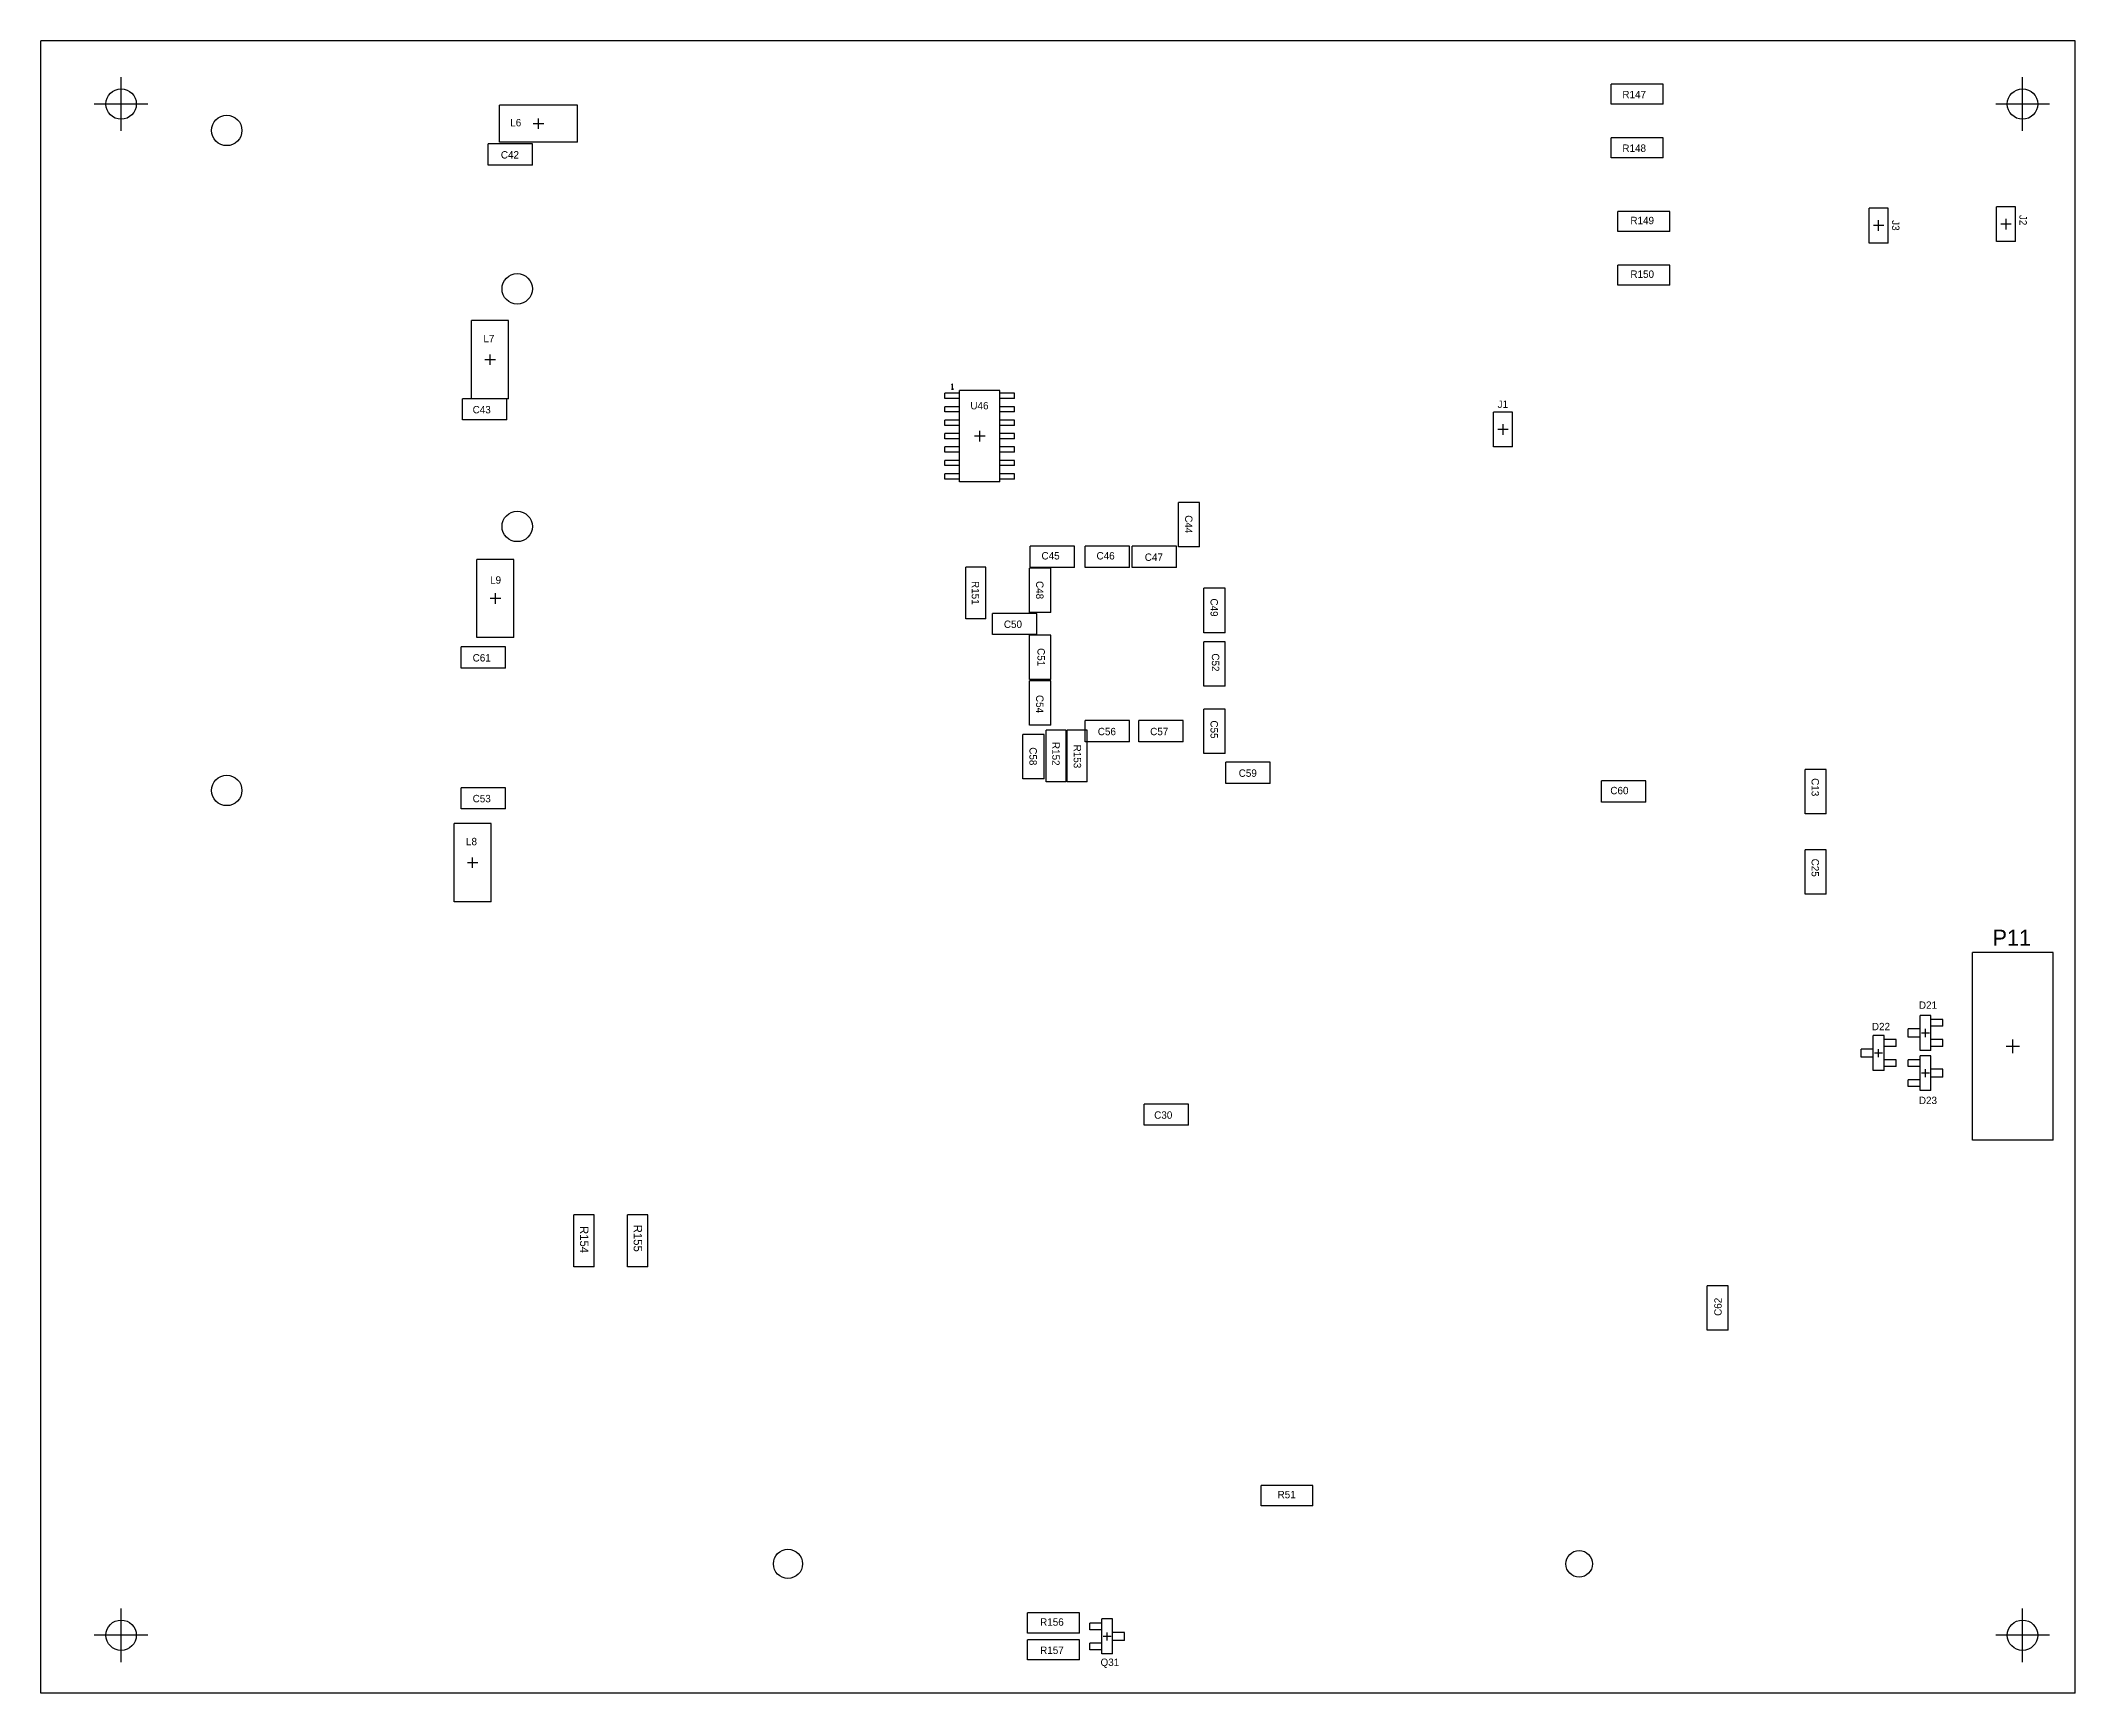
# Model space of a CAD drawing. Header units: millimetres. Extents: x 52 to 454, y 27 to 183.
# Drawn here: x 261.5 to 454.1, y 27 to 183.5 of the extents above; entities that cross this region are included whole.
import ezdxf

# ---------------------------------------------------------------- set-up
doc = ezdxf.new("R2010")
doc.units = ezdxf.units.MM
doc.layers.add('Mechanical15', color=255, linetype='Continuous')

msp = doc.modelspace()

# ---------------------------------------------------------------- linework, layer by layer
at = {"layer": 'Mechanical15'}
for p, q in [((454.07, 183.5), (261.46, 183.5)), ((261.46, 27), (261.46, 183.5)), ((454.07, 27), (454.07, 183.5)), ((269.07, 174.96), (269.07, 180.04)), ((410.14, 177.48), (410.14, 179.39)), ((415.04, 179.39), (410.14, 179.39)), ((415.04, 177.48), (415.04, 179.39)), ((449.07, 174.96), (449.07, 180.04)), ((271.61, 177.5), (266.53, 177.5)), ((312.28, 177.39), (304.88, 177.39)), ((304.88, 173.89), (304.88, 177.39)), ((312.28, 173.89), (312.28, 177.39)), ((415.04, 177.48), (410.14, 177.48)), ((451.61, 177.5), (446.53, 177.5)), ((309.08, 175.64), (308.08, 175.64)), ((308.58, 175.14), (308.58, 176.14)), ((303.81, 171.72), (303.81, 173.72)), ((308.01, 173.72), (303.81, 173.72)), ((312.28, 173.89), (304.88, 173.89)), ((308.01, 171.72), (308.01, 173.72)), ((410.14, 172.4), (410.14, 174.31)), ((415.04, 174.31), (410.14, 174.31)), ((415.04, 172.4), (415.04, 174.31)), ((308.01, 171.72), (303.81, 171.72)), ((415.04, 172.4), (410.14, 172.4)), ((436.35, 167.64), (434.55, 167.64)), ((434.55, 164.34), (434.55, 167.64)), ((436.35, 164.34), (436.35, 167.64)), ((448.41, 167.77), (446.61, 167.77)), ((446.61, 164.47), (446.61, 167.77)), ((448.41, 164.47), (448.41, 167.77)), ((415.67, 167.32), (410.77, 167.32)), ((410.77, 165.42), (410.77, 167.32)), ((415.67, 165.42), (415.67, 167.32)), ((435.95, 165.99), (434.95, 165.99)), ((435.45, 165.49), (435.45, 166.49)), ((448.01, 166.12), (447.01, 166.12)), ((447.51, 165.62), (447.51, 166.62)), ((415.67, 165.42), (410.77, 165.42)), ((436.35, 164.34), (434.55, 164.34)), ((448.41, 164.47), (446.61, 164.47)), ((415.67, 162.24), (410.77, 162.24)), ((410.77, 160.34), (410.77, 162.24)), ((415.67, 160.34), (415.67, 162.24)), ((415.67, 160.34), (410.77, 160.34)), ((302.25, 149.59), (302.25, 156.99)), ((305.75, 156.99), (302.25, 156.99)), ((305.75, 149.59), (305.75, 156.99)), ((304.5, 153.29), (303.5, 153.29)), ((304, 152.79), (304, 153.79)), ((347.77, 150.99), (347.69, 150.91)), ((347.69, 150.5), (347.86, 150.5)), ((347.77, 150.5), (347.77, 150.99)), ((347.86, 150.5), (347.77, 150.5)), ((352.26, 150.37), (348.45, 150.37)), ((348.45, 141.73), (348.45, 150.37)), ((352.26, 141.73), (352.26, 150.37)), ((305.6, 149.59), (301.4, 149.59)), ((301.4, 147.59), (301.4, 149.59)), ((305.75, 149.59), (302.25, 149.59)), ((305.6, 147.59), (305.6, 149.59)), ((348.45, 150.11), (347.06, 150.11)), ((347.06, 149.61), (347.06, 150.11)), ((348.45, 149.61), (347.06, 149.61)), ((347.06, 148.34), (347.06, 148.84)), ((348.45, 148.84), (347.06, 148.84)), ((348.45, 148.34), (347.06, 148.34)), ((353.66, 150.11), (352.26, 150.11)), ((353.66, 149.61), (352.26, 149.61)), ((353.66, 148.84), (352.26, 148.84)), ((353.66, 148.34), (352.26, 148.34)), ((353.66, 149.61), (353.66, 150.11)), ((353.66, 148.34), (353.66, 148.84)), ((400.79, 148.33), (398.99, 148.33)), ((398.99, 145.04), (398.99, 148.33)), ((400.79, 145.04), (400.79, 148.33)), ((305.6, 147.59), (301.4, 147.59)), ((347.06, 147.07), (347.06, 147.57)), ((348.45, 147.57), (347.06, 147.57)), ((348.45, 147.07), (347.06, 147.07)), ((350.36, 145.55), (350.36, 146.55)), ((353.66, 147.57), (352.26, 147.57)), ((353.66, 147.07), (352.26, 147.07)), ((353.66, 147.07), (353.66, 147.57)), ((400.39, 146.68), (399.39, 146.68)), ((399.89, 146.19), (399.89, 147.18)), ((347.06, 145.8), (347.06, 146.3)), ((348.45, 146.3), (347.06, 146.3)), ((348.45, 145.8), (347.06, 145.8)), ((348.45, 145.03), (347.06, 145.03)), ((347.06, 144.53), (347.06, 145.03)), ((348.45, 144.53), (347.06, 144.53)), ((350.86, 146.05), (349.86, 146.05)), ((353.66, 146.3), (352.26, 146.3)), ((353.66, 145.8), (352.26, 145.8)), ((353.66, 145.03), (352.26, 145.03)), ((353.66, 144.53), (352.26, 144.53)), ((353.66, 145.8), (353.66, 146.3)), ((353.66, 144.53), (353.66, 145.03)), ((400.79, 145.04), (398.99, 145.04)), ((348.45, 143.76), (347.06, 143.76)), ((347.06, 143.26), (347.06, 143.76)), ((348.45, 143.26), (347.06, 143.26)), ((353.66, 143.76), (352.26, 143.76)), ((353.66, 143.26), (352.26, 143.26)), ((353.66, 143.26), (353.66, 143.76)), ((347.06, 141.99), (347.06, 142.49)), ((348.45, 142.49), (347.06, 142.49)), ((348.45, 141.99), (347.06, 141.99)), ((352.26, 141.73), (348.45, 141.73)), ((353.66, 142.49), (352.26, 142.49)), ((353.66, 141.99), (352.26, 141.99)), ((353.66, 141.99), (353.66, 142.49)), ((371.17, 139.77), (369.17, 139.77)), ((369.17, 135.57), (369.17, 139.77)), ((371.17, 135.57), (371.17, 139.77)), ((355.12, 133.62), (355.12, 135.62)), ((359.32, 135.62), (355.12, 135.62)), ((359.32, 133.62), (359.32, 135.62)), ((364.52, 135.62), (360.32, 135.62)), ((360.32, 133.62), (360.32, 135.62)), ((364.52, 133.62), (364.52, 135.62)), ((364.77, 133.62), (364.77, 135.62)), ((368.97, 135.62), (364.77, 135.62)), ((368.97, 133.62), (368.97, 135.62)), ((371.17, 135.57), (369.17, 135.57)), ((302.76, 126.98), (302.76, 134.38)), ((306.26, 134.38), (302.76, 134.38)), ((306.26, 126.98), (306.26, 134.38)), ((350.93, 133.64), (349.03, 133.64)), ((349.03, 128.74), (349.03, 133.64)), ((350.93, 128.74), (350.93, 133.64)), ((355.07, 129.35), (355.07, 133.55)), ((357.07, 133.55), (355.07, 133.55)), ((359.32, 133.62), (355.12, 133.62)), ((357.07, 129.35), (357.07, 133.55)), ((364.52, 133.62), (360.32, 133.62)), ((368.97, 133.62), (364.77, 133.62)), ((304.51, 130.18), (304.51, 131.18)), ((371.58, 127.44), (371.58, 131.64)), ((373.58, 131.64), (371.58, 131.64)), ((373.58, 127.44), (373.58, 131.64)), ((305.01, 130.68), (304.01, 130.68)), ((355.76, 129.27), (351.56, 129.27)), ((351.56, 127.27), (351.56, 129.27)), ((357.07, 129.35), (355.07, 129.35)), ((355.76, 127.27), (355.76, 129.27)), ((350.93, 128.74), (349.03, 128.74)), ((355.76, 127.27), (351.56, 127.27)), ((357.07, 127.19), (355.07, 127.19)), ((355.07, 122.99), (355.07, 127.19)), ((357.07, 122.99), (357.07, 127.19)), ((373.58, 127.44), (371.58, 127.44)), ((305.47, 126.1), (301.27, 126.1)), ((301.27, 124.09), (301.27, 126.1)), ((306.26, 126.98), (302.76, 126.98)), ((305.47, 124.09), (305.47, 126.1)), ((373.58, 126.56), (371.58, 126.56)), ((371.58, 122.36), (371.58, 126.56)), ((373.58, 122.36), (373.58, 126.56)), ((305.47, 124.09), (301.27, 124.09)), ((357.07, 122.99), (355.07, 122.99)), ((357.07, 122.88), (355.07, 122.88)), ((355.07, 118.68), (355.07, 122.88)), ((357.07, 118.68), (357.07, 122.88)), ((373.58, 122.36), (371.58, 122.36)), ((373.58, 120.21), (371.58, 120.21)), ((371.58, 116.01), (371.58, 120.21)), ((373.58, 116.01), (373.58, 120.21)), ((354.44, 113.6), (354.44, 117.8)), ((356.44, 117.8), (354.44, 117.8)), ((357.07, 118.68), (355.07, 118.68)), ((356.44, 113.6), (356.44, 117.8)), ((356.63, 113.32), (356.63, 118.22)), ((358.53, 118.22), (356.63, 118.22)), ((358.53, 113.32), (358.53, 118.22)), ((360.53, 118.22), (358.63, 118.22)), ((358.63, 113.32), (358.63, 118.22)), ((360.32, 117.11), (360.32, 119.11)), ((364.52, 119.11), (360.32, 119.11)), ((360.53, 113.32), (360.53, 118.22)), ((364.52, 117.11), (364.52, 119.11)), ((369.6, 119.11), (365.4, 119.11)), ((365.4, 117.11), (365.4, 119.11)), ((369.6, 117.11), (369.6, 119.11)), ((364.52, 117.11), (360.32, 117.11)), ((369.6, 117.11), (365.4, 117.11)), ((373.58, 116.01), (371.58, 116.01)), ((377.86, 115.17), (373.66, 115.17)), ((373.66, 113.17), (373.66, 115.17)), ((377.86, 113.17), (377.86, 115.17)), ((430.48, 114.49), (428.48, 114.49)), ((428.48, 110.29), (428.48, 114.49)), ((430.48, 110.29), (430.48, 114.49)), ((301.27, 110.76), (301.27, 112.76)), ((305.47, 112.76), (301.27, 112.76)), ((305.47, 110.76), (305.47, 112.76)), ((356.44, 113.6), (354.44, 113.6)), ((358.53, 113.32), (356.63, 113.32)), ((360.53, 113.32), (358.63, 113.32)), ((377.86, 113.17), (373.66, 113.17)), ((413.42, 113.4), (409.22, 113.4)), ((409.22, 111.39), (409.22, 113.4)), ((413.42, 111.39), (413.42, 113.4)), ((305.47, 110.76), (301.27, 110.76)), ((413.42, 111.39), (409.22, 111.39)), ((430.48, 110.29), (428.48, 110.29)), ((300.6, 101.96), (300.6, 109.36)), ((304.1, 109.36), (300.6, 109.36)), ((304.1, 101.96), (304.1, 109.36)), ((302.35, 105.16), (302.35, 106.16)), ((428.48, 102.68), (428.48, 106.88)), ((430.48, 106.88), (428.48, 106.88)), ((430.48, 102.68), (430.48, 106.88)), ((302.85, 105.66), (301.85, 105.66)), ((430.48, 102.68), (428.48, 102.68)), ((304.1, 101.96), (300.6, 101.96)), ((451.96, 97.15), (444.34, 97.15)), ((444.34, 79.37), (444.34, 97.15)), ((451.96, 79.37), (451.96, 97.15)), ((440.4, 91.19), (439.39, 91.19)), ((439.39, 87.88), (439.39, 91.19)), ((440.4, 87.88), (440.4, 91.19)), ((441.54, 90.8), (440.4, 90.8)), ((441.54, 90.17), (441.54, 90.8)), ((435.96, 89.28), (434.94, 89.28)), ((434.94, 85.98), (434.94, 89.28)), ((435.96, 85.98), (435.96, 89.28)), ((437.1, 88.9), (435.96, 88.9)), ((437.1, 88.26), (437.1, 88.9)), ((438.24, 89.15), (438.24, 89.92)), ((439.39, 89.92), (438.24, 89.92)), ((439.39, 89.15), (438.24, 89.15)), ((440.27, 89.53), (439.51, 89.53)), ((439.89, 89.15), (439.89, 89.92)), ((441.54, 90.17), (440.4, 90.17)), ((441.54, 88.9), (440.4, 88.9)), ((441.54, 88.26), (441.54, 88.9)), ((448.15, 87.63), (448.15, 88.9)), ((433.8, 87.25), (433.8, 88.01)), ((434.94, 88.01), (433.8, 88.01)), ((434.94, 87.25), (433.8, 87.25)), ((435.83, 87.63), (435.07, 87.63)), ((435.45, 87.25), (435.45, 88.01)), ((437.1, 88.26), (435.96, 88.26)), ((437.1, 86.99), (435.96, 86.99)), ((437.1, 86.36), (437.1, 86.99)), ((438.24, 86.36), (438.24, 86.99)), ((439.39, 86.99), (438.24, 86.99)), ((440.4, 87.88), (439.39, 87.88)), ((439.39, 84.07), (439.39, 87.38)), ((440.4, 87.38), (439.39, 87.38)), ((441.54, 88.26), (440.4, 88.26)), ((440.4, 84.07), (440.4, 87.38)), ((448.78, 88.26), (447.51, 88.26)), ((435.96, 85.98), (434.94, 85.98)), ((437.1, 86.36), (435.96, 86.36)), ((439.39, 86.36), (438.24, 86.36)), ((438.24, 84.45), (438.24, 85.09)), ((439.39, 85.09), (438.24, 85.09)), ((440.27, 85.72), (439.51, 85.72)), ((439.89, 85.34), (439.89, 86.11)), ((441.54, 86.11), (440.4, 86.11)), ((441.54, 85.34), (440.4, 85.34)), ((441.54, 85.34), (441.54, 86.11)), ((439.39, 84.45), (438.24, 84.45)), ((440.4, 84.07), (439.39, 84.07)), ((365.91, 80.79), (365.91, 82.79)), ((370.11, 82.79), (365.91, 82.79)), ((370.11, 80.79), (370.11, 82.79)), ((370.11, 80.79), (365.91, 80.79)), ((451.96, 79.37), (444.34, 79.37)), ((313.84, 72.3), (311.94, 72.3)), ((311.94, 67.4), (311.94, 72.3)), ((313.84, 67.4), (313.84, 72.3)), ((317.02, 67.4), (317.02, 72.3)), ((318.92, 72.3), (317.02, 72.3)), ((318.92, 67.4), (318.92, 72.3)), ((313.84, 67.4), (311.94, 67.4)), ((318.92, 67.4), (317.02, 67.4)), ((419.21, 61.4), (419.21, 65.6)), ((421.21, 65.6), (419.21, 65.6)), ((421.21, 61.4), (421.21, 65.6)), ((421.21, 61.4), (419.21, 61.4)), ((376.99, 44.77), (376.99, 46.67)), ((381.89, 46.67), (376.99, 46.67)), ((381.89, 44.77), (381.89, 46.67)), ((381.89, 44.77), (376.99, 44.77)), ((269.07, 29.96), (269.07, 35.04)), ((449.07, 29.96), (449.07, 35.04)), ((359.79, 34.61), (354.89, 34.61)), ((354.89, 32.7), (354.89, 34.61)), ((359.79, 32.7), (359.79, 34.61)), ((361.92, 33.65), (360.77, 33.65)), ((360.77, 33.02), (360.77, 33.65)), ((361.92, 33.02), (360.77, 33.02)), ((362.93, 34.04), (361.92, 34.04)), ((361.92, 30.73), (361.92, 34.04)), ((362.42, 32), (362.42, 32.77)), ((362.93, 30.73), (362.93, 34.04)), ((364.07, 32.77), (362.93, 32.77)), ((364.07, 32), (364.07, 32.77)), ((271.61, 32.5), (266.53, 32.5)), ((359.79, 32.7), (354.89, 32.7)), ((359.79, 32.07), (354.89, 32.07)), ((354.89, 30.16), (354.89, 32.07)), ((359.79, 30.16), (359.79, 32.07)), ((361.92, 31.75), (360.77, 31.75)), ((360.77, 31.11), (360.77, 31.75)), ((361.92, 31.11), (360.77, 31.11)), ((362.8, 32.38), (362.04, 32.38)), ((364.07, 32), (362.93, 32)), ((451.61, 32.5), (446.53, 32.5)), ((359.79, 30.16), (354.89, 30.16)), ((362.93, 30.73), (361.92, 30.73)), ((454.07, 27), (261.46, 27))]:
    msp.add_line(p, q, dxfattribs=at)
for centre, radius in [((269.07, 177.5), 1.44), ((449.07, 177.5), 1.44), ((279.07, 175), 1.44), ((306.57, 160), 1.44), ((306.57, 137.5), 1.44), ((279.07, 112.5), 1.44), ((332.2, 39.26), 1.38), ((407.1, 39.26), 1.26), ((269.07, 32.5), 1.44), ((449.07, 32.5), 1.44)]:
    msp.add_circle(centre, radius, dxfattribs=at)

# ---------------------------------------------------------------- texts
for s, height, p in [('R147', 0.7, (411.19, 178.05)), ('L6', 0.7, (305.91, 175.39)), ('R148', 0.7, (411.19, 172.97)), ('C42', 0.7, (305.02, 172.34)), ('R149', 0.7, (411.95, 166.12)), ('R150', 0.7, (411.95, 161.04)), ('L7', 0.7, (303.37, 154.94)), ('C43', 0.7, (302.35, 148.21)), ('U46', 0.7, (349.47, 148.59)), ('J1', 0.7, (399.38, 148.72)), ('C45', 0.7, (356.2, 134.37)), ('C46', 0.7, (361.41, 134.37)), ('C47', 0.7, (365.98, 134.24)), ('L9', 0.7, (304, 132.08)), ('C50', 0.7, (352.64, 127.89)), ('C61', 0.7, (302.35, 124.71)), ('C56', 0.7, (361.53, 117.73)), ('C57', 0.7, (366.49, 117.73)), ('C59', 0.7, (374.87, 113.79)), ('C53', 0.7, (302.35, 111.38)), ('C60', 0.7, (410.05, 112.14)), ('L8', 0.7, (301.72, 107.31)), ('P11', 1.524, (446.24, 97.79)), ('D21', 0.7, (439.26, 91.82)), ('D22', 0.7, (434.81, 89.79)), ('D23', 0.7, (439.26, 82.8)), ('C30', 0.7, (366.87, 81.41)), ('R51', 0.7, (378.55, 45.47)), ('R156', 0.7, (356.07, 33.4)), ('R157', 0.7, (356.07, 30.73)), ('Q31', 0.7, (361.79, 29.59))]:
    msp.add_text(s, height=height, dxfattribs=at).set_placement(p)
for s, height, rotation, p in [('J3', 0.7, 270, (436.72, 166.5)), ('J2', 0.7, 270, (448.78, 167)), ('C44', 0.7, 270, (369.79, 138.56)), ('R151', 0.7, 270, (349.6, 132.33)), ('C48', 0.7, 270, (355.69, 132.33)), ('C49', 0.7, 270, (372.2, 130.68)), ('C51', 0.7, 270, (355.82, 125.98)), ('C52', 0.7, 270, (372.33, 125.48)), ('C54', 0.7, 270, (355.69, 121.54)), ('C55', 0.7, 270, (372.2, 119.13)), ('C58', 0.7, 270, (355.06, 116.59)), ('R152', 0.7, 270, (357.22, 117.09)), ('R153', 0.7, 270, (359.25, 116.84)), ('C13', 0.7, 270, (429.1, 113.66)), ('C25', 0.7, 270, (429.1, 106.04)), ('R155', 0.8, 270, (317.59, 71.37)), ('R154', 0.8, 270, (312.51, 71.25)), ('C62', 0.7, 90, (420.59, 62.74))]:
    msp.add_text(s, height=height, rotation=rotation, dxfattribs=at).set_placement(p)

doc.saveas('drawing.dxf')
